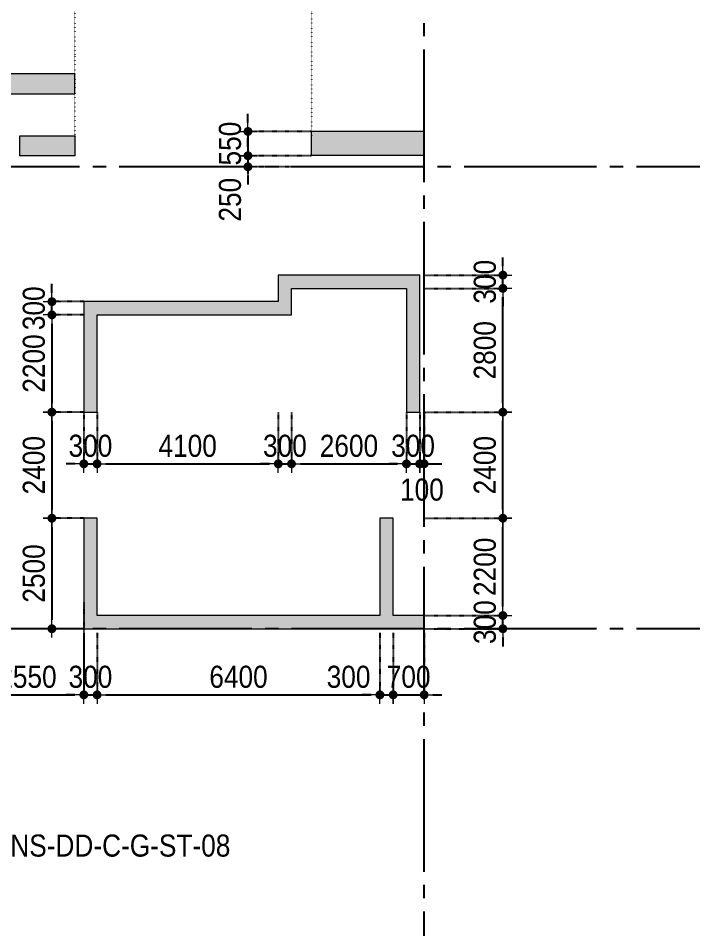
# Model space of a CAD drawing. Header units: millimetres. Extents: x -3973692 to -2843767, y 592734 to 838475.
# Drawn here: x -3670379 to -3655116, y 615443 to 636043 of the extents above; entities that cross this region are included whole.
import ezdxf
from ezdxf.enums import TextEntityAlignment as Align

# ---------------------------------------------------------------- set-up
doc = ezdxf.new("R2010")
doc.units = ezdxf.units.MM
doc.header["$MEASUREMENT"] = 0
for name, pattern in [('CHG_XX_Luoi truc$0$MB_Luoi truc$0$Center101', [13, 10, -1, 1, -1]), ('DIVIDE2', [15.875, 6.35, -3.175, 0, -3.175, 0, -3.175]), ('DOT2', [0.125, 0, -0.125]), ('HIDDEN5', [2.8375, 1.25, -1.5875])]:
    doc.linetypes.add(name, pattern=pattern)
doc.layers.get('0').update_dxf_attribs({"lineweight": 9})
doc.layers.get('Defpoints').update_dxf_attribs({"color": 10, "lineweight": 0})
for name, color, linetype, lineweight in [("'S_General_Dim_1", 1, 'Continuous', 18), ("'S_General_Divide_3 Intermediate", 3, 'DIVIDE2', 40), ("'S_General_Text_2_Normal", 2, 'Continuous', 25), ('CHG_XX_Cot_Ham 1$0$Ap0302_PC', 150, 'Continuous', 9), ('CHG_XX_Cot_Ham 1$0$Ap0302_PC @ 1', 150, 'Continuous', 9), ('CHG_XX_Cot_Ham 1$0$Ap0302_PC @ 150 VP1', 150, 'Continuous', 9), ('CHG_XX_Cot_Ham 1$0$Ap0302_PC @ 150 VP2', 150, 'Continuous', 9), ('CHG_XX_Cot_Ham 1$0$Ap0302_PC @ 150 VP3', 150, 'Continuous', 9), ('CHG_XX_Cot_Ham 1$0$Ap0302_PC @ 150 VP4', 150, 'Continuous', 9), ('CHG_XX_Cot_Ham 1$0$Ap0302_PC @ 150 VP5', 150, 'Continuous', 9), ('CHG_XX_Cot_Ham 1$0$Ap0302_PC @ 150 VP6', 150, 'Continuous', 9), ('CHG_XX_Cot_Ham 1$0$Ap0302_PC @ 150 VP7', 150, 'Continuous', 9), ('CHG_XX_Cot_Ham 1$0$Ap0302_PC @ 150 VP8', 150, 'Continuous', 9), ('CHG_XX_Cot_Ham 1$0$Ap0302_PC @ 150 VP9', 150, 'Continuous', 9), ('CHG_XX_Cot_Ham 1$0$Ap0302_PC @ 150 VPModel', 150, 'Continuous', 9), ('CHG_XX_Cot_Ham 1$0$Ap0311_H', 8, 'Continuous', 15), ('KTH', 154, 'Continuous', 9)]:
    doc.layers.add(name, color=color, linetype=linetype, lineweight=lineweight)
for name, color, linetype in [('CHG_XX_Cot_Ham 1$0$mb_cot tang 1-3$0$Concrete Line', 6, 'Continuous'), ('CHG_XX_Luoi truc$0$Grid', 34, 'Continuous'), ('CHG_XX_Luoi truc$0$Grid Line', 251, 'CHG_XX_Luoi truc$0$MB_Luoi truc$0$Center101'), ('dim', 1, 'Continuous')]:
    doc.layers.add(name, color=color, linetype=linetype)
doc.styles.add('arial', font='arial.ttf', dxfattribs={"width": 0.85})
doc.styles.add('CHG_XX_Luoi truc$0$MB_Luoi truc$0$Grid A-F$0$VNI-HelveCB', font='VHELVCB_0.TTF')
doc.dimstyles.new('200', dxfattribs={"dimscale": 200, "dimtxt": 2.5, "dimasz": 1, "dimexe": 0, "dimexo": 0, "dimgap": 0.75, "dimtad": 1, "dimdec": 0, "dimrnd": 10, "dimzin": 9, "dimdsep": 46, "dimtxsty": 'arial', "dimblk1": 'DIMDOT', "dimblk2": 'DIMDOT', "dimsah": 1, "dimcen": 2, "dimdle": 3, "dimclre": 8, "dimclrt": 2, "dimadec": 0, "dimazin": 0, "dimtfac": 1, "dimtdec": 0, "dimtix": 1, "dimtmove": 2, "dimatfit": 3, "dimldrblk": 'DIMPIJL', "dimfxl": 1, "dimtvp": 1.8, "dimtolj": 1, "dimtzin": 0, "dimarcsym": 0})

# ---------------------------------------------------------------- blocks, each defined once
blk = doc.blocks.new('*U2846')
at = {"layer": 'CHG_XX_Luoi truc$0$Grid Line'}
blk.add_line((0, 0), (0, 608), dxfattribs=at)
at = {"layer": 'CHG_XX_Luoi truc$0$Grid', "lineweight": -2, "style": 'CHG_XX_Luoi truc$0$MB_Luoi truc$0$Grid A-F$0$VNI-HelveCB'}
for tag, p in [('GRIDSUB', (0, 617)), ('GRID', (0, -9))]:
    blk.add_attdef(tag, text='', height=5, dxfattribs=at).set_placement(p, align=Align.MIDDLE)
blk = doc.blocks.new('*U2848')
at = {"layer": 'CHG_XX_Luoi truc$0$Grid Line'}
blk.add_line((0, 0), (0, 438), dxfattribs=at)
at = {"layer": 'CHG_XX_Luoi truc$0$Grid', "lineweight": -2, "style": 'CHG_XX_Luoi truc$0$MB_Luoi truc$0$Grid A-F$0$VNI-HelveCB'}
for tag, p in [('GRIDSUB', (0, 447)), ('GRID', (0, -9))]:
    blk.add_attdef(tag, text='', height=5, dxfattribs=at).set_placement(p, align=Align.MIDDLE)
blk = doc.blocks.new('CHG_XX_Luoi truc')
at = {"layer": 'CHG_XX_Luoi truc$0$Grid', "xscale": 300, "yscale": 300, "zscale": 300}
blk.add_blockref('*U2846', (87300, -12747), dxfattribs=at)
at = {"layer": 'CHG_XX_Luoi truc$0$Grid', "xscale": 300.0000000000013, "yscale": 300.0000000000013, "zscale": 300.0000000000013, "rotation": 90}
for p in [(110703, 22700), (110703, 12250)]:
    blk.add_blockref('*U2848', p, dxfattribs=at)
blk = doc.blocks.new('*U3218')
at = {"layer": 'CHG_XX_Cot_Ham 1$0$Ap0302_PC @ 1'}
h = blk.add_hatch(color=256, dxfattribs=at)
h.dxf.hatch_style = 1
h.paths.add_polyline_path([(450, 0), (0, 0), (0, -2550), (450, -2550)])
at = {"layer": 'CHG_XX_Cot_Ham 1$0$Ap0302_PC @ 150 VP1'}
h = blk.add_hatch(color=256, dxfattribs=at)
h.dxf.hatch_style = 1
h.paths.add_polyline_path([(450, 0), (0, 0), (0, -2550), (450, -2550)])
at = {"layer": 'CHG_XX_Cot_Ham 1$0$Ap0302_PC @ 150 VP2'}
h = blk.add_hatch(color=256, dxfattribs=at)
h.dxf.hatch_style = 1
h.paths.add_polyline_path([(450, 0), (0, 0), (0, -2550), (450, -2550)])
at = {"layer": 'CHG_XX_Cot_Ham 1$0$Ap0302_PC @ 150 VP3'}
h = blk.add_hatch(color=256, dxfattribs=at)
h.dxf.hatch_style = 1
h.paths.add_polyline_path([(450, 0), (0, 0), (0, -2550), (450, -2550)])
at = {"layer": 'CHG_XX_Cot_Ham 1$0$Ap0302_PC @ 150 VP4'}
h = blk.add_hatch(color=256, dxfattribs=at)
h.dxf.hatch_style = 1
h.paths.add_polyline_path([(450, 0), (0, 0), (0, -2550), (450, -2550)])
at = {"layer": 'CHG_XX_Cot_Ham 1$0$Ap0302_PC @ 150 VP5'}
h = blk.add_hatch(color=256, dxfattribs=at)
h.dxf.hatch_style = 1
h.paths.add_polyline_path([(450, 0), (0, 0), (0, -2550), (450, -2550)])
at = {"layer": 'CHG_XX_Cot_Ham 1$0$Ap0302_PC @ 150 VP6'}
h = blk.add_hatch(color=256, dxfattribs=at)
h.dxf.hatch_style = 1
h.paths.add_polyline_path([(450, 0), (0, 0), (0, -2550), (450, -2550)])
at = {"layer": 'CHG_XX_Cot_Ham 1$0$Ap0302_PC @ 150 VP7'}
h = blk.add_hatch(color=256, dxfattribs=at)
h.dxf.hatch_style = 1
h.paths.add_polyline_path([(450, 0), (0, 0), (0, -2550), (450, -2550)])
at = {"layer": 'CHG_XX_Cot_Ham 1$0$Ap0302_PC @ 150 VP8'}
h = blk.add_hatch(color=256, dxfattribs=at)
h.dxf.hatch_style = 1
h.paths.add_polyline_path([(450, 0), (0, 0), (0, -2550), (450, -2550)])
at = {"layer": 'CHG_XX_Cot_Ham 1$0$Ap0302_PC @ 150 VP9'}
h = blk.add_hatch(color=256, dxfattribs=at)
h.dxf.hatch_style = 1
h.paths.add_polyline_path([(450, 0), (0, 0), (0, -2550), (450, -2550)])
at = {"layer": 'CHG_XX_Cot_Ham 1$0$Ap0302_PC @ 150 VPModel'}
h = blk.add_hatch(color=256, dxfattribs=at)
h.dxf.hatch_style = 1
h.paths.add_polyline_path([(450, 0), (0, 0), (0, -2550), (450, -2550)])
blk = doc.blocks.new('CHG_XX_Cot_Ham 1$0$Block A_C450x2250')
at = {"layer": 'CHG_XX_Cot_Ham 1$0$Ap0302_PC'}
blk.add_lwpolyline([(450, -2550), (0, -2550), (0, 0), (450, 0)], close=True, dxfattribs=at)
blk.add_blockref('*U3218', (0, 0), dxfattribs=at)
blk = doc.blocks.new('*U3221')
at = {"layer": 'CHG_XX_Cot_Ham 1$0$Ap0302_PC @ 1'}
h = blk.add_hatch(color=256, dxfattribs=at)
h.dxf.hatch_style = 1
h.paths.add_polyline_path([(550, 0), (0, 0), (0, -2550), (550, -2550)])
at = {"layer": 'CHG_XX_Cot_Ham 1$0$Ap0302_PC @ 150 VP1'}
h = blk.add_hatch(color=256, dxfattribs=at)
h.dxf.hatch_style = 1
h.paths.add_polyline_path([(550, 0), (0, 0), (0, -2550), (550, -2550)])
at = {"layer": 'CHG_XX_Cot_Ham 1$0$Ap0302_PC @ 150 VP2'}
h = blk.add_hatch(color=256, dxfattribs=at)
h.dxf.hatch_style = 1
h.paths.add_polyline_path([(550, 0), (0, 0), (0, -2550), (550, -2550)])
at = {"layer": 'CHG_XX_Cot_Ham 1$0$Ap0302_PC @ 150 VP3'}
h = blk.add_hatch(color=256, dxfattribs=at)
h.dxf.hatch_style = 1
h.paths.add_polyline_path([(550, 0), (0, 0), (0, -2550), (550, -2550)])
at = {"layer": 'CHG_XX_Cot_Ham 1$0$Ap0302_PC @ 150 VP4'}
h = blk.add_hatch(color=256, dxfattribs=at)
h.dxf.hatch_style = 1
h.paths.add_polyline_path([(550, 0), (0, 0), (0, -2550), (550, -2550)])
at = {"layer": 'CHG_XX_Cot_Ham 1$0$Ap0302_PC @ 150 VP5'}
h = blk.add_hatch(color=256, dxfattribs=at)
h.dxf.hatch_style = 1
h.paths.add_polyline_path([(550, 0), (0, 0), (0, -2550), (550, -2550)])
at = {"layer": 'CHG_XX_Cot_Ham 1$0$Ap0302_PC @ 150 VP6'}
h = blk.add_hatch(color=256, dxfattribs=at)
h.dxf.hatch_style = 1
h.paths.add_polyline_path([(550, 0), (0, 0), (0, -2550), (550, -2550)])
at = {"layer": 'CHG_XX_Cot_Ham 1$0$Ap0302_PC @ 150 VP7'}
h = blk.add_hatch(color=256, dxfattribs=at)
h.dxf.hatch_style = 1
h.paths.add_polyline_path([(550, 0), (0, 0), (0, -2550), (550, -2550)])
at = {"layer": 'CHG_XX_Cot_Ham 1$0$Ap0302_PC @ 150 VP8'}
h = blk.add_hatch(color=256, dxfattribs=at)
h.dxf.hatch_style = 1
h.paths.add_polyline_path([(550, 0), (0, 0), (0, -2550), (550, -2550)])
at = {"layer": 'CHG_XX_Cot_Ham 1$0$Ap0302_PC @ 150 VP9'}
h = blk.add_hatch(color=256, dxfattribs=at)
h.dxf.hatch_style = 1
h.paths.add_polyline_path([(550, 0), (0, 0), (0, -2550), (550, -2550)])
at = {"layer": 'CHG_XX_Cot_Ham 1$0$Ap0302_PC @ 150 VPModel'}
h = blk.add_hatch(color=256, dxfattribs=at)
h.dxf.hatch_style = 1
h.paths.add_polyline_path([(550, 0), (0, 0), (0, -2550), (550, -2550)])
blk = doc.blocks.new('CHG_XX_Cot_Ham 1$0$550x2550')
at = {"layer": 'CHG_XX_Cot_Ham 1$0$Ap0302_PC'}
blk.add_lwpolyline([(550, -2550), (0, -2550), (0, 0), (550, 0)], close=True, dxfattribs=at)
blk.add_blockref('*U3221', (0, 0), dxfattribs=at)
blk = doc.blocks.new('*U3229')
at = {"layer": 'CHG_XX_Cot_Ham 1$0$Ap0302_PC @ 1'}
h = blk.add_hatch(color=256, dxfattribs=at)
h.dxf.hatch_style = 1
h.paths.add_polyline_path([(78150, 23400), (78150, 22950), (79400, 22950), (79400, 23400)])
at = {"layer": 'CHG_XX_Cot_Ham 1$0$Ap0302_PC @ 150 VP1'}
h = blk.add_hatch(color=256, dxfattribs=at)
h.dxf.hatch_style = 1
h.paths.add_polyline_path([(78150, 23400), (78150, 22950), (79400, 22950), (79400, 23400)])
at = {"layer": 'CHG_XX_Cot_Ham 1$0$Ap0302_PC @ 150 VP2'}
h = blk.add_hatch(color=256, dxfattribs=at)
h.dxf.hatch_style = 1
h.paths.add_polyline_path([(78150, 23400), (78150, 22950), (79400, 22950), (79400, 23400)])
at = {"layer": 'CHG_XX_Cot_Ham 1$0$Ap0302_PC @ 150 VP3'}
h = blk.add_hatch(color=256, dxfattribs=at)
h.dxf.hatch_style = 1
h.paths.add_polyline_path([(78150, 23400), (78150, 22950), (79400, 22950), (79400, 23400)])
at = {"layer": 'CHG_XX_Cot_Ham 1$0$Ap0302_PC @ 150 VP4'}
h = blk.add_hatch(color=256, dxfattribs=at)
h.dxf.hatch_style = 1
h.paths.add_polyline_path([(78150, 23400), (78150, 22950), (79400, 22950), (79400, 23400)])
at = {"layer": 'CHG_XX_Cot_Ham 1$0$Ap0302_PC @ 150 VP5'}
h = blk.add_hatch(color=256, dxfattribs=at)
h.dxf.hatch_style = 1
h.paths.add_polyline_path([(78150, 23400), (78150, 22950), (79400, 22950), (79400, 23400)])
at = {"layer": 'CHG_XX_Cot_Ham 1$0$Ap0302_PC @ 150 VP6'}
h = blk.add_hatch(color=256, dxfattribs=at)
h.dxf.hatch_style = 1
h.paths.add_polyline_path([(78150, 23400), (78150, 22950), (79400, 22950), (79400, 23400)])
at = {"layer": 'CHG_XX_Cot_Ham 1$0$Ap0302_PC @ 150 VP7'}
h = blk.add_hatch(color=256, dxfattribs=at)
h.dxf.hatch_style = 1
h.paths.add_polyline_path([(78150, 23400), (78150, 22950), (79400, 22950), (79400, 23400)])
at = {"layer": 'CHG_XX_Cot_Ham 1$0$Ap0302_PC @ 150 VP8'}
h = blk.add_hatch(color=256, dxfattribs=at)
h.dxf.hatch_style = 1
h.paths.add_polyline_path([(78150, 23400), (78150, 22950), (79400, 22950), (79400, 23400)])
at = {"layer": 'CHG_XX_Cot_Ham 1$0$Ap0302_PC @ 150 VP9'}
h = blk.add_hatch(color=256, dxfattribs=at)
h.dxf.hatch_style = 1
h.paths.add_polyline_path([(78150, 23400), (78150, 22950), (79400, 22950), (79400, 23400)])
at = {"layer": 'CHG_XX_Cot_Ham 1$0$Ap0302_PC @ 150 VPModel'}
h = blk.add_hatch(color=256, dxfattribs=at)
h.dxf.hatch_style = 1
h.paths.add_polyline_path([(78150, 23400), (78150, 22950), (79400, 22950), (79400, 23400)])
blk = doc.blocks.new('CHG_XX_Cot_Ham 1')
at = {"layer": 'CHG_XX_Cot_Ham 1$0$Ap0302_PC'}
h = blk.add_hatch(color=256, dxfattribs=at)
h.dxf.hatch_style = 1
h.paths.add_polyline_path([(84300, 19950), (86900, 19950), (86900, 17150), (87200, 17150), (87200, 20250), (84000, 20250), (84000, 19650), (79600, 19650), (79600, 17150), (79900, 17150), (79900, 19350), (84300, 19350)])
h = blk.add_hatch(color=256, dxfattribs=at)
h.dxf.hatch_style = 1
h.paths.add_polyline_path([(87300, 12550), (86600, 12550), (86600, 14750), (86300, 14750), (86300, 12550), (79900, 12550), (79900, 14750), (79600, 14750), (79600, 12250), (87300, 12250)])
at = {"layer": 'CHG_XX_Cot_Ham 1$0$Ap0311_H'}
h = blk.add_hatch(color=256, dxfattribs=at)
h.dxf.hatch_style = 1
h.paths.add_polyline_path([(99639.2, 163400), (-10900, 163400), (-10900, 85450), (-300, 85450), (-300, 84050), (32350, 84050), (32350, -9000), (103575.5, -9000), (106050, -6022), (106050, 158254.3)])
h.paths.add_polyline_path([(99533.7, 163100), (105750, 158110.4), (105750, 90450), (105650, 90450), (105650, 90450), (105750, 90450), (105750, 13850), (105750, 13825.9), (105750, -5913.6), (103434.7, -8700), (93600, -8700), (32650, -8700), (32650, 84350), (0, 84350), (0, 85750), (-10600, 85750), (-10600, 163100), (93600, 163100)], flags=16)
at = {"layer": 'CHG_XX_Cot_Ham 1$0$Ap0302_PC'}
blk.add_lwpolyline([(79400, 23400), (79400, 22950), (78150, 22950), (78150, 23400)], close=True, dxfattribs=at)
for points in [[(87200, 17150), (87200, 20250), (84000, 20250), (84000, 19650), (79600, 19650), (79600, 17150), (79900, 17150), (79900, 19350), (84300, 19350), (84300, 19950), (86900, 19950), (86900, 17150), (87200, 17150)], [(79600, 14750), (79600, 12250), (87300, 12250), (87300, 12550), (86600, 12550), (86600, 14750), (86300, 14750), (86300, 12550), (79900, 12550), (79900, 14750), (79600, 14750)]]:
    blk.add_lwpolyline(points, dxfattribs=at)
at = {"layer": 'CHG_XX_Cot_Ham 1$0$Ap0302_PC', "xscale": -1, "rotation": 90}
blk.add_blockref('CHG_XX_Cot_Ham 1$0$Block A_C450x2250', (76850, 24800), dxfattribs=at)
at = {"layer": 'CHG_XX_Cot_Ham 1$0$Ap0302_PC'}
blk.add_blockref('*U3229', (0, 0), dxfattribs=at)
at = {"layer": 'CHG_XX_Cot_Ham 1$0$mb_cot tang 1-3$0$Concrete Line'}
blk.add_blockref('CHG_XX_Luoi truc', (0, 0), dxfattribs=at)
at = {"layer": 'Defpoints', "rotation": 90}
blk.add_blockref('CHG_XX_Cot_Ham 1$0$550x2550', (84750, 22954.3), dxfattribs=at)
blk = doc.blocks.new('DIMDOT')
for p, q in [((1, 0), (-1, 0)), ((0, -1), (0, 1))]:
    blk.add_line(p, q)
at = {"const_width": 0.5}
blk.add_lwpolyline([(-0.25, 0, 1), (0.25, 0, 1)], format="xyb", close=True, dxfattribs=at)
blk = doc.blocks.new('*D2006')
at = {"layer": "'S_General_Dim_1", "color": 8, "linetype": 'HIDDEN5', "lineweight": -2, "transparency": 16777216}
for p, q in [((-3668895, 629331), (-3669617, 629331)), ((-3668895, 627131), (-3669617, 627131))]:
    blk.add_line(p, q, dxfattribs=at)
at = {"layer": "'S_General_Dim_1", "color": 0, "lineweight": -2, "transparency": 16777216}
blk.add_line((-3669617, 629131), (-3669617, 627331), dxfattribs=at)
at = {"layer": 'Defpoints', "color": 0, "transparency": 16777216}
for p in [(-3668895, 629331), (-3669617, 627131), (-3668895, 627131)]:
    blk.add_point(p, dxfattribs=at)
at = {"layer": "'S_General_Dim_1", "color": 0, "lineweight": -2, "transparency": 16777216, "xscale": 200, "yscale": 200, "zscale": 200}
for p, rotation in [((-3669617, 629331), 90), ((-3669617, 627131), 270)]:
    blk.add_blockref('DIMDOT', p, dxfattribs=dict(at, rotation=rotation))
at = {"layer": "'S_General_Dim_1", "color": 2, "transparency": 16777216, "insert": (-3670023, 628231), "char_height": 500, "attachment_point": 5, "rotation": 90, "style": 'arial'}
blk.add_mtext('\\A1;2200', dxfattribs=at)
blk = doc.blocks.new('DIMPIJL')
at = {"linetype": 'ByBlock'}
blk.add_solid([(-2.5, 0.42), (-2.5, -0.42), (0, 0)], dxfattribs=at)
blk = doc.blocks.new('*D2007')
at = {"layer": "'S_General_Dim_1", "color": 8, "linetype": 'HIDDEN5', "lineweight": -2, "transparency": 16777216}
for p, q in [((-3668895, 627131), (-3669617, 627131)), ((-3668895, 624731), (-3669617, 624731))]:
    blk.add_line(p, q, dxfattribs=at)
at = {"layer": "'S_General_Dim_1", "color": 0, "lineweight": -2, "transparency": 16777216}
blk.add_line((-3669617, 626931), (-3669617, 624931), dxfattribs=at)
at = {"layer": 'Defpoints', "color": 0, "transparency": 16777216}
for p in [(-3668895, 627131), (-3669617, 624731), (-3668895, 624731)]:
    blk.add_point(p, dxfattribs=at)
at = {"layer": "'S_General_Dim_1", "color": 0, "lineweight": -2, "transparency": 16777216, "xscale": 200, "yscale": 200, "zscale": 200}
for p, rotation in [((-3669617, 627131), 90), ((-3669617, 624731), 270)]:
    blk.add_blockref('DIMDOT', p, dxfattribs=dict(at, rotation=rotation))
at = {"layer": "'S_General_Dim_1", "color": 2, "transparency": 16777216, "insert": (-3670023, 625931), "char_height": 500, "attachment_point": 5, "rotation": 90, "style": 'arial'}
blk.add_mtext('\\A1;2400', dxfattribs=at)
blk = doc.blocks.new('*D2008')
at = {"layer": "'S_General_Dim_1", "color": 8, "linetype": 'HIDDEN5', "lineweight": -2, "transparency": 16777216}
for p, q in [((-3668895, 624731), (-3669617, 624731)), ((-3668895, 622231), (-3669617, 622231))]:
    blk.add_line(p, q, dxfattribs=at)
at = {"layer": "'S_General_Dim_1", "color": 0, "lineweight": -2, "transparency": 16777216}
blk.add_line((-3669617, 624531), (-3669617, 622431), dxfattribs=at)
at = {"layer": 'Defpoints', "color": 0, "transparency": 16777216}
for p in [(-3668895, 624731), (-3669617, 622231), (-3668895, 622231)]:
    blk.add_point(p, dxfattribs=at)
at = {"layer": "'S_General_Dim_1", "color": 0, "lineweight": -2, "transparency": 16777216, "xscale": 200, "yscale": 200, "zscale": 200}
for p, rotation in [((-3669617, 624731), 90), ((-3669617, 622231), 270)]:
    blk.add_blockref('DIMDOT', p, dxfattribs=dict(at, rotation=rotation))
at = {"layer": "'S_General_Dim_1", "color": 2, "transparency": 16777216, "insert": (-3670023, 623481), "char_height": 500, "attachment_point": 5, "rotation": 90, "style": 'arial'}
blk.add_mtext('\\A1;2500', dxfattribs=at)
blk = doc.blocks.new('*D1999')
at = {"layer": "'S_General_Dim_1", "color": 8, "linetype": 'HIDDEN5', "lineweight": -2, "transparency": 16777216}
for p, q in [((-3668895, 622135), (-3668895, 620735)), ((-3668595, 622135), (-3668595, 620735))]:
    blk.add_line(p, q, dxfattribs=at)
at = {"layer": "'S_General_Dim_1", "color": 0, "lineweight": -2, "transparency": 16777216}
for p, q in [((-3669095, 620735), (-3669295, 620735)), ((-3668895, 620735), (-3668595, 620735)), ((-3668395, 620735), (-3668195, 620735))]:
    blk.add_line(p, q, dxfattribs=at)
at = {"layer": 'Defpoints', "color": 0, "transparency": 16777216}
for p in [(-3668895, 622135), (-3668595, 622135), (-3668595, 620735)]:
    blk.add_point(p, dxfattribs=at)
at = {"layer": "'S_General_Dim_1", "color": 0, "lineweight": -2, "transparency": 16777216, "xscale": 200, "yscale": 200, "zscale": 200}
blk.add_blockref('DIMDOT', (-3668895, 620735), dxfattribs=at)
at = {"layer": "'S_General_Dim_1", "color": 0, "lineweight": -2, "transparency": 16777216, "xscale": 200, "yscale": 200, "zscale": 200, "rotation": 180}
blk.add_blockref('DIMDOT', (-3668595, 620735), dxfattribs=at)
at = {"layer": "'S_General_Dim_1", "color": 2, "transparency": 16777216, "insert": (-3668745, 621141), "char_height": 500, "attachment_point": 5, "style": 'arial'}
blk.add_mtext('\\A1;300', dxfattribs=at)
blk = doc.blocks.new('*D2000')
at = {"layer": "'S_General_Dim_1", "color": 8, "linetype": 'HIDDEN5', "lineweight": -2, "transparency": 16777216}
for p, q in [((-3668595, 622135), (-3668595, 620735)), ((-3662195, 622135), (-3662195, 620735))]:
    blk.add_line(p, q, dxfattribs=at)
at = {"layer": "'S_General_Dim_1", "color": 0, "lineweight": -2, "transparency": 16777216}
blk.add_line((-3668395, 620735), (-3662395, 620735), dxfattribs=at)
at = {"layer": 'Defpoints', "color": 0, "transparency": 16777216}
for p in [(-3668595, 622135), (-3662195, 622135), (-3662195, 620735)]:
    blk.add_point(p, dxfattribs=at)
at = {"layer": "'S_General_Dim_1", "color": 0, "lineweight": -2, "transparency": 16777216, "xscale": 200, "yscale": 200, "zscale": 200, "rotation": 180}
blk.add_blockref('DIMDOT', (-3668595, 620735), dxfattribs=at)
at = {"layer": "'S_General_Dim_1", "color": 0, "lineweight": -2, "transparency": 16777216, "xscale": 200, "yscale": 200, "zscale": 200}
blk.add_blockref('DIMDOT', (-3662195, 620735), dxfattribs=at)
at = {"layer": "'S_General_Dim_1", "color": 2, "transparency": 16777216, "insert": (-3665395, 621141), "char_height": 500, "attachment_point": 5, "style": 'arial'}
blk.add_mtext('\\A1;6400', dxfattribs=at)
blk = doc.blocks.new('*D2001')
at = {"layer": "'S_General_Dim_1", "color": 8, "linetype": 'HIDDEN5', "lineweight": -2, "transparency": 16777216}
for p, q in [((-3662195, 622135), (-3662195, 620735)), ((-3661895, 622135), (-3661895, 620735))]:
    blk.add_line(p, q, dxfattribs=at)
at = {"layer": "'S_General_Dim_1", "color": 0, "lineweight": -2, "transparency": 16777216}
for p, q in [((-3662395, 620735), (-3662595, 620735)), ((-3662195, 620735), (-3661895, 620735)), ((-3661695, 620735), (-3661495, 620735))]:
    blk.add_line(p, q, dxfattribs=at)
at = {"layer": 'Defpoints', "color": 0, "transparency": 16777216}
for p in [(-3662195, 622135), (-3661895, 622135), (-3661895, 620735)]:
    blk.add_point(p, dxfattribs=at)
at = {"layer": "'S_General_Dim_1", "color": 0, "lineweight": -2, "transparency": 16777216, "xscale": 200, "yscale": 200, "zscale": 200}
blk.add_blockref('DIMDOT', (-3662195, 620735), dxfattribs=at)
at = {"layer": "'S_General_Dim_1", "color": 0, "lineweight": -2, "transparency": 16777216, "xscale": 200, "yscale": 200, "zscale": 200, "rotation": 180}
blk.add_blockref('DIMDOT', (-3661895, 620735), dxfattribs=at)
at = {"layer": "'S_General_Dim_1", "color": 2, "transparency": 16777216, "insert": (-3662904, 621141), "char_height": 500, "attachment_point": 5, "style": 'arial'}
blk.add_mtext('\\A1;300', dxfattribs=at)
blk = doc.blocks.new('*D2002')
at = {"layer": "'S_General_Dim_1", "color": 8, "linetype": 'HIDDEN5', "lineweight": -2, "transparency": 16777216}
for p, q in [((-3661895, 622135), (-3661895, 620735)), ((-3661195, 622135), (-3661195, 620735))]:
    blk.add_line(p, q, dxfattribs=at)
at = {"layer": "'S_General_Dim_1", "color": 0, "lineweight": -2, "transparency": 16777216}
for p, q in [((-3662095, 620735), (-3662295, 620735)), ((-3661895, 620735), (-3661195, 620735)), ((-3660995, 620735), (-3660795, 620735))]:
    blk.add_line(p, q, dxfattribs=at)
at = {"layer": 'Defpoints', "color": 0, "transparency": 16777216}
for p in [(-3661895, 622135), (-3661195, 622135), (-3661195, 620735)]:
    blk.add_point(p, dxfattribs=at)
at = {"layer": "'S_General_Dim_1", "color": 0, "lineweight": -2, "transparency": 16777216, "xscale": 200, "yscale": 200, "zscale": 200}
blk.add_blockref('DIMDOT', (-3661895, 620735), dxfattribs=at)
at = {"layer": "'S_General_Dim_1", "color": 0, "lineweight": -2, "transparency": 16777216, "xscale": 200, "yscale": 200, "zscale": 200, "rotation": 180}
blk.add_blockref('DIMDOT', (-3661195, 620735), dxfattribs=at)
at = {"layer": "'S_General_Dim_1", "color": 2, "transparency": 16777216, "insert": (-3661545, 621141), "char_height": 500, "attachment_point": 5, "style": 'arial'}
blk.add_mtext('\\A1;700', dxfattribs=at)
blk = doc.blocks.new('*D2003')
at = {"layer": "'S_General_Dim_1", "color": 0, "lineweight": -2, "transparency": 16777216}
for p, q in [((-3659413, 622731), (-3659413, 622931)), ((-3659413, 622231), (-3659413, 622531)), ((-3659413, 622031), (-3659413, 621831))]:
    blk.add_line(p, q, dxfattribs=at)
at = {"layer": "'S_General_Dim_1", "color": 8, "linetype": 'HIDDEN5', "lineweight": -2, "transparency": 16777216}
for p, q in [((-3661195, 622531), (-3659413, 622531)), ((-3661195, 622231), (-3659413, 622231))]:
    blk.add_line(p, q, dxfattribs=at)
at = {"layer": 'Defpoints', "color": 0, "transparency": 16777216}
for p in [(-3661195, 622531), (-3659413, 622531), (-3661195, 622231)]:
    blk.add_point(p, dxfattribs=at)
at = {"layer": "'S_General_Dim_1", "color": 0, "lineweight": -2, "transparency": 16777216, "xscale": 200, "yscale": 200, "zscale": 200}
for p, rotation in [((-3659413, 622531), 270), ((-3659413, 622231), 90)]:
    blk.add_blockref('DIMDOT', p, dxfattribs=dict(at, rotation=rotation))
at = {"layer": "'S_General_Dim_1", "color": 2, "transparency": 16777216, "insert": (-3659819, 622381), "char_height": 500, "attachment_point": 5, "rotation": 90, "style": 'arial'}
blk.add_mtext('\\A1;300', dxfattribs=at)
blk = doc.blocks.new('*D2004')
at = {"layer": "'S_General_Dim_1", "color": 8, "linetype": 'HIDDEN5', "lineweight": -2, "transparency": 16777216}
for p, q in [((-3661195, 624731), (-3659413, 624731)), ((-3661195, 622531), (-3659413, 622531))]:
    blk.add_line(p, q, dxfattribs=at)
at = {"layer": "'S_General_Dim_1", "color": 0, "lineweight": -2, "transparency": 16777216}
blk.add_line((-3659413, 622731), (-3659413, 624531), dxfattribs=at)
at = {"layer": 'Defpoints', "color": 0, "transparency": 16777216}
for p in [(-3661195, 624731), (-3659413, 624731), (-3661195, 622531)]:
    blk.add_point(p, dxfattribs=at)
at = {"layer": "'S_General_Dim_1", "color": 0, "lineweight": -2, "transparency": 16777216, "xscale": 200, "yscale": 200, "zscale": 200}
for p, rotation in [((-3659413, 624731), 90), ((-3659413, 622531), 270)]:
    blk.add_blockref('DIMDOT', p, dxfattribs=dict(at, rotation=rotation))
at = {"layer": "'S_General_Dim_1", "color": 2, "transparency": 16777216, "insert": (-3659819, 623631), "char_height": 500, "attachment_point": 5, "rotation": 90, "style": 'arial'}
blk.add_mtext('\\A1;2200', dxfattribs=at)
blk = doc.blocks.new('*D2005')
at = {"layer": "'S_General_Dim_1", "color": 8, "linetype": 'HIDDEN5', "lineweight": -2, "transparency": 16777216}
for p, q in [((-3661195, 627131), (-3659413, 627131)), ((-3661195, 624731), (-3659413, 624731))]:
    blk.add_line(p, q, dxfattribs=at)
at = {"layer": "'S_General_Dim_1", "color": 0, "lineweight": -2, "transparency": 16777216}
blk.add_line((-3659413, 624931), (-3659413, 626931), dxfattribs=at)
at = {"layer": 'Defpoints', "color": 0, "transparency": 16777216}
for p in [(-3661195, 627131), (-3659413, 627131), (-3661195, 624731)]:
    blk.add_point(p, dxfattribs=at)
at = {"layer": "'S_General_Dim_1", "color": 0, "lineweight": -2, "transparency": 16777216, "xscale": 200, "yscale": 200, "zscale": 200}
for p, rotation in [((-3659413, 627131), 90), ((-3659413, 624731), 270)]:
    blk.add_blockref('DIMDOT', p, dxfattribs=dict(at, rotation=rotation))
at = {"layer": "'S_General_Dim_1", "color": 2, "transparency": 16777216, "insert": (-3659819, 625931), "char_height": 500, "attachment_point": 5, "rotation": 90, "style": 'arial'}
blk.add_mtext('\\A1;2400', dxfattribs=at)
blk = doc.blocks.new('*D2090')
at = {"layer": "'S_General_Dim_1", "color": 8, "linetype": 'HIDDEN5', "lineweight": -2, "transparency": 16777216}
for p, q in [((-3661195, 629931), (-3659413, 629931)), ((-3661195, 627131), (-3659413, 627131))]:
    blk.add_line(p, q, dxfattribs=at)
at = {"layer": "'S_General_Dim_1", "color": 0, "lineweight": -2, "transparency": 16777216}
blk.add_line((-3659413, 627331), (-3659413, 629731), dxfattribs=at)
at = {"layer": 'Defpoints', "color": 0, "transparency": 16777216}
for p in [(-3661195, 629931), (-3659413, 629931), (-3661195, 627131)]:
    blk.add_point(p, dxfattribs=at)
at = {"layer": "'S_General_Dim_1", "color": 0, "lineweight": -2, "transparency": 16777216, "xscale": 200, "yscale": 200, "zscale": 200}
for p, rotation in [((-3659413, 629931), 90), ((-3659413, 627131), 270)]:
    blk.add_blockref('DIMDOT', p, dxfattribs=dict(at, rotation=rotation))
at = {"layer": "'S_General_Dim_1", "color": 2, "transparency": 16777216, "insert": (-3659819, 628531), "char_height": 500, "attachment_point": 5, "rotation": 90, "style": 'arial'}
blk.add_mtext('\\A1;2800', dxfattribs=at)
blk = doc.blocks.new('*D2091')
at = {"layer": "'S_General_Dim_1", "color": 0, "lineweight": -2, "transparency": 16777216}
for p, q in [((-3659413, 630431), (-3659413, 630631)), ((-3659413, 629931), (-3659413, 630231)), ((-3659413, 629731), (-3659413, 629531))]:
    blk.add_line(p, q, dxfattribs=at)
at = {"layer": "'S_General_Dim_1", "color": 8, "linetype": 'HIDDEN5', "lineweight": -2, "transparency": 16777216}
for p, q in [((-3661195, 630231), (-3659413, 630231)), ((-3661195, 629931), (-3659413, 629931))]:
    blk.add_line(p, q, dxfattribs=at)
at = {"layer": 'Defpoints', "color": 0, "transparency": 16777216}
for p in [(-3661195, 630231), (-3659413, 630231), (-3661195, 629931)]:
    blk.add_point(p, dxfattribs=at)
at = {"layer": "'S_General_Dim_1", "color": 0, "lineweight": -2, "transparency": 16777216, "xscale": 200, "yscale": 200, "zscale": 200}
for p, rotation in [((-3659413, 630231), 270), ((-3659413, 629931), 90)]:
    blk.add_blockref('DIMDOT', p, dxfattribs=dict(at, rotation=rotation))
at = {"layer": "'S_General_Dim_1", "color": 2, "transparency": 16777216, "insert": (-3659819, 630081), "char_height": 500, "attachment_point": 5, "rotation": 90, "style": 'arial'}
blk.add_mtext('\\A1;300', dxfattribs=at)
blk = doc.blocks.new('*D2092')
at = {"layer": "'S_General_Dim_1", "color": 0, "lineweight": -2, "transparency": 16777216}
for p, q in [((-3669617, 629831), (-3669617, 630031)), ((-3669617, 629331), (-3669617, 629631)), ((-3669617, 629131), (-3669617, 628931))]:
    blk.add_line(p, q, dxfattribs=at)
at = {"layer": "'S_General_Dim_1", "color": 8, "linetype": 'HIDDEN5', "lineweight": -2, "transparency": 16777216}
for p, q in [((-3668895, 629631), (-3669617, 629631)), ((-3668895, 629331), (-3669617, 629331))]:
    blk.add_line(p, q, dxfattribs=at)
at = {"layer": 'Defpoints', "color": 0, "transparency": 16777216}
for p in [(-3669617, 629631), (-3668895, 629631), (-3668895, 629331)]:
    blk.add_point(p, dxfattribs=at)
at = {"layer": "'S_General_Dim_1", "color": 0, "lineweight": -2, "transparency": 16777216, "xscale": 200, "yscale": 200, "zscale": 200}
for p, rotation in [((-3669617, 629631), 270), ((-3669617, 629331), 90)]:
    blk.add_blockref('DIMDOT', p, dxfattribs=dict(at, rotation=rotation))
at = {"layer": "'S_General_Dim_1", "color": 2, "transparency": 16777216, "insert": (-3670023, 629481), "char_height": 500, "attachment_point": 5, "rotation": 90, "style": 'arial'}
blk.add_mtext('\\A1;300', dxfattribs=at)
blk = doc.blocks.new('*D2093')
at = {"layer": "'S_General_Dim_1", "color": 8, "linetype": 'HIDDEN5', "lineweight": -2, "transparency": 16777216}
for p, q in [((-3668895, 627131), (-3668895, 625961)), ((-3668595, 627131), (-3668595, 625961))]:
    blk.add_line(p, q, dxfattribs=at)
at = {"layer": "'S_General_Dim_1", "color": 0, "lineweight": -2, "transparency": 16777216}
for p, q in [((-3669095, 625961), (-3669295, 625961)), ((-3668895, 625961), (-3668595, 625961)), ((-3668395, 625961), (-3668195, 625961))]:
    blk.add_line(p, q, dxfattribs=at)
at = {"layer": 'Defpoints', "color": 0, "transparency": 16777216}
for p in [(-3668895, 627131), (-3668595, 627131), (-3668595, 625961)]:
    blk.add_point(p, dxfattribs=at)
at = {"layer": "'S_General_Dim_1", "color": 0, "lineweight": -2, "transparency": 16777216, "xscale": 200, "yscale": 200, "zscale": 200}
blk.add_blockref('DIMDOT', (-3668895, 625961), dxfattribs=at)
at = {"layer": "'S_General_Dim_1", "color": 0, "lineweight": -2, "transparency": 16777216, "xscale": 200, "yscale": 200, "zscale": 200, "rotation": 180}
blk.add_blockref('DIMDOT', (-3668595, 625961), dxfattribs=at)
at = {"layer": "'S_General_Dim_1", "color": 2, "transparency": 16777216, "insert": (-3668745, 626367), "char_height": 500, "attachment_point": 5, "style": 'arial'}
blk.add_mtext('\\A1;300', dxfattribs=at)
blk = doc.blocks.new('*D2094')
at = {"layer": "'S_General_Dim_1", "color": 8, "linetype": 'HIDDEN5', "lineweight": -2, "transparency": 16777216}
for p, q in [((-3668595, 627131), (-3668595, 625961)), ((-3664495, 627131), (-3664495, 625961))]:
    blk.add_line(p, q, dxfattribs=at)
at = {"layer": "'S_General_Dim_1", "color": 0, "lineweight": -2, "transparency": 16777216}
blk.add_line((-3668395, 625961), (-3664695, 625961), dxfattribs=at)
at = {"layer": 'Defpoints', "color": 0, "transparency": 16777216}
for p in [(-3668595, 627131), (-3664495, 627131), (-3664495, 625961)]:
    blk.add_point(p, dxfattribs=at)
at = {"layer": "'S_General_Dim_1", "color": 0, "lineweight": -2, "transparency": 16777216, "xscale": 200, "yscale": 200, "zscale": 200, "rotation": 180}
blk.add_blockref('DIMDOT', (-3668595, 625961), dxfattribs=at)
at = {"layer": "'S_General_Dim_1", "color": 0, "lineweight": -2, "transparency": 16777216, "xscale": 200, "yscale": 200, "zscale": 200}
blk.add_blockref('DIMDOT', (-3664495, 625961), dxfattribs=at)
at = {"layer": "'S_General_Dim_1", "color": 2, "transparency": 16777216, "insert": (-3666545, 626366), "char_height": 500, "attachment_point": 5, "style": 'arial'}
blk.add_mtext('\\A1;4100', dxfattribs=at)
blk = doc.blocks.new('*D2095')
at = {"layer": "'S_General_Dim_1", "color": 8, "linetype": 'HIDDEN5', "lineweight": -2, "transparency": 16777216}
for p, q in [((-3664495, 627131), (-3664495, 625961)), ((-3664195, 627131), (-3664195, 625961))]:
    blk.add_line(p, q, dxfattribs=at)
at = {"layer": "'S_General_Dim_1", "color": 0, "lineweight": -2, "transparency": 16777216}
for p, q in [((-3664695, 625961), (-3664895, 625961)), ((-3664495, 625961), (-3664195, 625961)), ((-3663995, 625961), (-3663795, 625961))]:
    blk.add_line(p, q, dxfattribs=at)
at = {"layer": 'Defpoints', "color": 0, "transparency": 16777216}
for p in [(-3664495, 627131), (-3664195, 627131), (-3664195, 625961)]:
    blk.add_point(p, dxfattribs=at)
at = {"layer": "'S_General_Dim_1", "color": 0, "lineweight": -2, "transparency": 16777216, "xscale": 200, "yscale": 200, "zscale": 200}
blk.add_blockref('DIMDOT', (-3664495, 625961), dxfattribs=at)
at = {"layer": "'S_General_Dim_1", "color": 0, "lineweight": -2, "transparency": 16777216, "xscale": 200, "yscale": 200, "zscale": 200, "rotation": 180}
blk.add_blockref('DIMDOT', (-3664195, 625961), dxfattribs=at)
at = {"layer": "'S_General_Dim_1", "color": 2, "transparency": 16777216, "insert": (-3664345, 626367), "char_height": 500, "attachment_point": 5, "style": 'arial'}
blk.add_mtext('\\A1;300', dxfattribs=at)
blk = doc.blocks.new('*D2096')
at = {"layer": "'S_General_Dim_1", "color": 8, "linetype": 'HIDDEN5', "lineweight": -2, "transparency": 16777216}
for p, q in [((-3664195, 627131), (-3664195, 625961)), ((-3661595, 627131), (-3661595, 625961))]:
    blk.add_line(p, q, dxfattribs=at)
at = {"layer": "'S_General_Dim_1", "color": 0, "lineweight": -2, "transparency": 16777216}
blk.add_line((-3663995, 625961), (-3661795, 625961), dxfattribs=at)
at = {"layer": 'Defpoints', "color": 0, "transparency": 16777216}
for p in [(-3664195, 627131), (-3661595, 627131), (-3661595, 625961)]:
    blk.add_point(p, dxfattribs=at)
at = {"layer": "'S_General_Dim_1", "color": 0, "lineweight": -2, "transparency": 16777216, "xscale": 200, "yscale": 200, "zscale": 200, "rotation": 180}
blk.add_blockref('DIMDOT', (-3664195, 625961), dxfattribs=at)
at = {"layer": "'S_General_Dim_1", "color": 0, "lineweight": -2, "transparency": 16777216, "xscale": 200, "yscale": 200, "zscale": 200}
blk.add_blockref('DIMDOT', (-3661595, 625961), dxfattribs=at)
at = {"layer": "'S_General_Dim_1", "color": 2, "transparency": 16777216, "insert": (-3662895, 626366), "char_height": 500, "attachment_point": 5, "style": 'arial'}
blk.add_mtext('\\A1;2600', dxfattribs=at)
blk = doc.blocks.new('*D2097')
at = {"layer": "'S_General_Dim_1", "color": 8, "linetype": 'HIDDEN5', "lineweight": -2, "transparency": 16777216}
for p, q in [((-3661595, 627131), (-3661595, 625961)), ((-3661295, 627131), (-3661295, 625961))]:
    blk.add_line(p, q, dxfattribs=at)
at = {"layer": "'S_General_Dim_1", "color": 0, "lineweight": -2, "transparency": 16777216}
for p, q in [((-3661795, 625961), (-3661995, 625961)), ((-3661595, 625961), (-3661295, 625961)), ((-3661095, 625961), (-3660895, 625961))]:
    blk.add_line(p, q, dxfattribs=at)
at = {"layer": 'Defpoints', "color": 0, "transparency": 16777216}
for p in [(-3661595, 627131), (-3661295, 627131), (-3661295, 625961)]:
    blk.add_point(p, dxfattribs=at)
at = {"layer": "'S_General_Dim_1", "color": 0, "lineweight": -2, "transparency": 16777216, "xscale": 200, "yscale": 200, "zscale": 200}
blk.add_blockref('DIMDOT', (-3661595, 625961), dxfattribs=at)
at = {"layer": "'S_General_Dim_1", "color": 0, "lineweight": -2, "transparency": 16777216, "xscale": 200, "yscale": 200, "zscale": 200, "rotation": 180}
blk.add_blockref('DIMDOT', (-3661295, 625961), dxfattribs=at)
at = {"layer": "'S_General_Dim_1", "color": 2, "transparency": 16777216, "insert": (-3661445, 626367), "char_height": 500, "attachment_point": 5, "style": 'arial'}
blk.add_mtext('\\A1;300', dxfattribs=at)
blk = doc.blocks.new('*D2098')
at = {"layer": "'S_General_Dim_1", "color": 8, "linetype": 'HIDDEN5', "lineweight": -2, "transparency": 16777216}
for p, q in [((-3661295, 627131), (-3661295, 625961)), ((-3661195, 627131), (-3661195, 625961))]:
    blk.add_line(p, q, dxfattribs=at)
at = {"layer": "'S_General_Dim_1", "color": 0, "lineweight": -2, "transparency": 16777216}
for p, q in [((-3661495, 625961), (-3661695, 625961)), ((-3661295, 625961), (-3661195, 625961)), ((-3660995, 625961), (-3660795, 625961))]:
    blk.add_line(p, q, dxfattribs=at)
at = {"layer": 'Defpoints', "color": 0, "transparency": 16777216}
for p in [(-3661295, 627131), (-3661195, 627131), (-3661195, 625961)]:
    blk.add_point(p, dxfattribs=at)
at = {"layer": "'S_General_Dim_1", "color": 0, "lineweight": -2, "transparency": 16777216, "xscale": 200, "yscale": 200, "zscale": 200}
blk.add_blockref('DIMDOT', (-3661295, 625961), dxfattribs=at)
at = {"layer": "'S_General_Dim_1", "color": 0, "lineweight": -2, "transparency": 16777216, "xscale": 200, "yscale": 200, "zscale": 200, "rotation": 180}
blk.add_blockref('DIMDOT', (-3661195, 625961), dxfattribs=at)
at = {"layer": "'S_General_Dim_1", "color": 2, "transparency": 16777216, "insert": (-3661245, 625376), "char_height": 500, "attachment_point": 5, "style": 'arial'}
blk.add_mtext('\\A1;100', dxfattribs=at)
blk = doc.blocks.new('CT')
at = {"layer": "'S_General_Text_2_Normal", "ltscale": 1500, "style": 'arial', "width": 0.85}
blk.add_text('Xem bản vẽ CHGII- NS-DD-C-G-ST-08', height=500, dxfattribs=at).set_placement((72592, 7595), align=Align.TOP_LEFT)
blk = doc.blocks.new('*D2614')
at = {"layer": 'Defpoints', "color": 0, "transparency": 16777216}
for p in [(-3671445, 622835), (-3668895, 622835), (-3668895, 620735)]:
    blk.add_point(p, dxfattribs=at)
at = {"layer": 'KTH', "color": 8, "linetype": 'HIDDEN5', "lineweight": -2, "transparency": 16777216}
for p, q in [((-3671445, 622835), (-3671445, 620735)), ((-3668895, 622835), (-3668895, 620735))]:
    blk.add_line(p, q, dxfattribs=at)
at = {"layer": 'KTH', "color": 0, "lineweight": -2, "transparency": 16777216}
blk.add_line((-3671245, 620735), (-3669095, 620735), dxfattribs=at)
at = {"layer": 'KTH', "color": 0, "lineweight": -2, "transparency": 16777216, "xscale": 200, "yscale": 200, "zscale": 200, "rotation": 180}
blk.add_blockref('DIMDOT', (-3671445, 620735), dxfattribs=at)
at = {"layer": 'KTH', "color": 0, "lineweight": -2, "transparency": 16777216, "xscale": 200, "yscale": 200, "zscale": 200}
blk.add_blockref('DIMDOT', (-3668895, 620735), dxfattribs=at)
at = {"layer": 'KTH', "color": 2, "transparency": 16777216, "insert": (-3670170, 621141), "char_height": 500, "attachment_point": 5, "style": 'arial'}
blk.add_mtext('\\A1;2550', dxfattribs=at)
blk = doc.blocks.new('*D2669')
at = {"layer": "'S_General_Dim_1", "color": 0, "lineweight": -2, "transparency": 16777216}
for p, q in [((-3665181, 633681), (-3665181, 633881)), ((-3665181, 633481), (-3665181, 632931)), ((-3665181, 632731), (-3665181, 632531))]:
    blk.add_line(p, q, dxfattribs=at)
at = {"layer": "'S_General_Dim_1", "color": 8, "linetype": 'HIDDEN5', "lineweight": -2, "transparency": 16777216}
for p, q in [((-3663745, 633481), (-3665181, 633481)), ((-3663745, 632931), (-3665181, 632931))]:
    blk.add_line(p, q, dxfattribs=at)
at = {"layer": 'Defpoints', "color": 0, "transparency": 16777216}
for p in [(-3663745, 633481), (-3665181, 632931), (-3663745, 632931)]:
    blk.add_point(p, dxfattribs=at)
at = {"layer": "'S_General_Dim_1", "color": 0, "lineweight": -2, "transparency": 16777216, "xscale": 200, "yscale": 200, "zscale": 200}
for p, rotation in [((-3665181, 633481), 270), ((-3665181, 632931), 90)]:
    blk.add_blockref('DIMDOT', p, dxfattribs=dict(at, rotation=rotation))
at = {"layer": "'S_General_Dim_1", "color": 2, "transparency": 16777216, "insert": (-3665586, 633206), "char_height": 500, "attachment_point": 5, "rotation": 90, "style": 'arial'}
blk.add_mtext('\\A1;550', dxfattribs=at)
blk = doc.blocks.new('*D2670')
at = {"layer": "'S_General_Dim_1", "color": 0, "lineweight": -2, "transparency": 16777216}
for p, q in [((-3665181, 633131), (-3665181, 633331)), ((-3665181, 632931), (-3665181, 632681)), ((-3665181, 632481), (-3665181, 632281))]:
    blk.add_line(p, q, dxfattribs=at)
at = {"layer": "'S_General_Dim_1", "color": 8, "linetype": 'HIDDEN5', "lineweight": -2, "transparency": 16777216}
for p, q in [((-3663745, 632931), (-3665181, 632931)), ((-3663745, 632681), (-3665181, 632681))]:
    blk.add_line(p, q, dxfattribs=at)
at = {"layer": 'Defpoints', "color": 0, "transparency": 16777216}
for p in [(-3663745, 632931), (-3665181, 632681), (-3663745, 632681)]:
    blk.add_point(p, dxfattribs=at)
at = {"layer": "'S_General_Dim_1", "color": 0, "lineweight": -2, "transparency": 16777216, "xscale": 200, "yscale": 200, "zscale": 200}
for p, rotation in [((-3665181, 632931), 270), ((-3665181, 632681), 90)]:
    blk.add_blockref('DIMDOT', p, dxfattribs=dict(at, rotation=rotation))
at = {"layer": "'S_General_Dim_1", "color": 2, "transparency": 16777216, "insert": (-3665586, 631937), "char_height": 500, "attachment_point": 5, "rotation": 90, "style": 'arial'}
blk.add_mtext('\\A1;250', dxfattribs=at)

msp = doc.modelspace()

# ---------------------------------------------------------------- linework, layer by layer
at = {"layer": 'dim', "linetype": 'DOT2', "ltscale": 10}
for p, q in [((-3669095.2, 651981), (-3669095.2, 633331)), ((-3663745.2, 648781), (-3663745.2, 633331)), ((-3663745.2, 648781), (-3663745.2, 633331))]:
    msp.add_line(p, q, dxfattribs=at)

# ---------------------------------------------------------------- block references
at = {"layer": "'S_General_Divide_3 Intermediate"}
for name in ['CHG_XX_Cot_Ham 1', 'CT']:
    msp.add_blockref(name, (-3748495.2, 609981), dxfattribs=at)

# ---------------------------------------------------------------- dimensions: what is measured, and where the dimension line sits
at = {"layer": "'S_General_Dim_1"}
for base, p1, p2, picture, middle in [((-3665180.7, 632931), (-3663745.2, 633481), (-3663745.2, 632931), '*D2669', (-3665586, 633206)), ((-3659413.3, 630231), (-3661195.2, 629931), (-3661195.2, 630231), '*D2091', (-3659818.7, 630081)), ((-3669617.5, 629631), (-3668895.2, 629331), (-3668895.2, 629631), '*D2092', (-3670022.9, 629481)), ((-3659413.3, 629931), (-3661195.2, 627131), (-3661195.2, 629931), '*D2090', (-3659818.6, 628531)), ((-3669617.5, 627131), (-3668895.2, 629331), (-3668895.2, 627131), '*D2006', (-3670022.8, 628231)), ((-3669617.5, 624731), (-3668895.2, 627131), (-3668895.2, 624731), '*D2007', (-3670022.8, 625931)), ((-3659413.3, 627131), (-3661195.2, 624731), (-3661195.2, 627131), '*D2005', (-3659818.6, 625931)), ((-3669617.5, 622231), (-3668895.2, 624731), (-3668895.2, 622231), '*D2008', (-3670022.8, 623481)), ((-3659413.3, 624731), (-3661195.2, 622531), (-3661195.2, 624731), '*D2004', (-3659818.6, 623631)), ((-3659413.3, 622531), (-3661195.2, 622231), (-3661195.2, 622531), '*D2003', (-3659818.7, 622381))]:
    dim = msp.add_linear_dim(base=base, p1=p1, p2=p2, angle=90, dimstyle='200', dxfattribs=at)
    dim.commit()
    dim.dimension.update_dxf_attribs({"geometry": picture, "text_midpoint": middle})
dim = msp.add_linear_dim(base=(-3665180.7, 632681), p1=(-3663745.2, 632931), p2=(-3663745.2, 632681), angle=90, dimstyle='200', dxfattribs=at)
dim.commit()
dim.dimension.update_dxf_attribs({"geometry": '*D2670', "text_midpoint": (-3665586, 631937.4), "dimtype": 160})
for base, p1, p2, picture, middle in [((-3668595.2, 625961.2), (-3668895.2, 627131), (-3668595.2, 627131), '*D2093', (-3668745.2, 626366.6)), ((-3664495.2, 625961.2), (-3668595.2, 627131), (-3664495.2, 627131), '*D2094', (-3666545.2, 626366.5)), ((-3664195.2, 625961.2), (-3664495.2, 627131), (-3664195.2, 627131), '*D2095', (-3664345.2, 626366.6)), ((-3661595.2, 625961.2), (-3664195.2, 627131), (-3661595.2, 627131), '*D2096', (-3662895.2, 626366.5)), ((-3661295.2, 625961.2), (-3661595.2, 627131), (-3661295.2, 627131), '*D2097', (-3661445.2, 626366.6)), ((-3668595.2, 620735.3), (-3668895.2, 622135.3), (-3668595.2, 622135.3), '*D1999', (-3668745.2, 621140.8)), ((-3662195.2, 620735.3), (-3668595.2, 622135.3), (-3662195.2, 622135.3), '*D2000', (-3665395.2, 621140.6)), ((-3661195.2, 620735.3), (-3661895.2, 622135.3), (-3661195.2, 622135.3), '*D2002', (-3661545.2, 621140.6))]:
    dim = msp.add_linear_dim(base=base, p1=p1, p2=p2, dimstyle='200', dxfattribs=at)
    dim.commit()
    dim.dimension.update_dxf_attribs({"geometry": picture, "text_midpoint": middle})
for base, p1, p2, picture, middle in [((-3661195.2, 625961.2), (-3661295.2, 627131), (-3661195.2, 627131), '*D2098', (-3661245.2, 625376.5)), ((-3661895.2, 620735.3), (-3662195.2, 622135.3), (-3661895.2, 622135.3), '*D2001', (-3662903.9, 621140.8))]:
    dim = msp.add_linear_dim(base=base, p1=p1, p2=p2, dimstyle='200', dxfattribs=at)
    dim.commit()
    dim.dimension.update_dxf_attribs({"geometry": picture, "text_midpoint": middle, "dimtype": 160})
at = {"layer": 'KTH'}
dim = msp.add_linear_dim(base=(-3668895.2, 620735.3), p1=(-3671445.2, 622835.3), p2=(-3668895.2, 622835.3), dimstyle='200', dxfattribs=at)
dim.commit()
dim.dimension.update_dxf_attribs({"geometry": '*D2614', "text_midpoint": (-3670170.2, 621140.6)})

doc.saveas('drawing.dxf')
